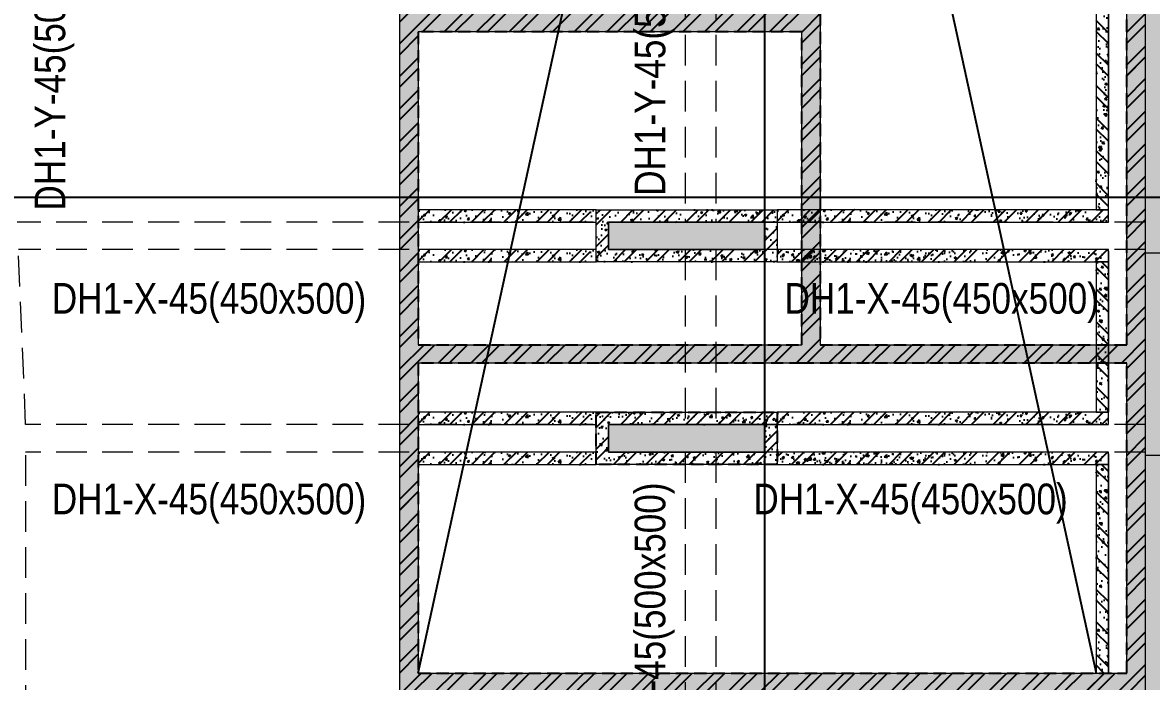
# Model space of a CAD drawing. Header units: millimetres. Extents: x 3718783 to 4027851, y 882487 to 1100782.
# Drawn here: x 3881629 to 3900030, y 994509 to 1005246 of the extents above; entities that cross this region are included whole.
import ezdxf
from ezdxf.enums import TextEntityAlignment as Align

# ---------------------------------------------------------------- set-up
doc = ezdxf.new("R2010")
doc.units = ezdxf.units.MM
doc.header["$LTSCALE"] = 200
doc.header["$MEASUREMENT"] = 0
for name, pattern in [('CHG_XX_Cot_Ham 1$0$MB Ham 2$0$Core 1A$0$Hidden10.5', [1.5, 1, -0.5]), ('CHG_XX_Damsan_Ham 1$0$HIDDEN', [0.375, 0.25, -0.125]), ('CHG_XX_Luoi truc$0$MB_Luoi truc$0$Center101', [13, 10, -1, 1, -1]), ('HIDDEN', [0.375, 0.25, -0.125])]:
    doc.linetypes.add(name, pattern=pattern)
doc.layers.get('Defpoints').update_dxf_attribs({"color": 14, "lineweight": 0})
for name, color, linetype, lineweight in [('CHG_XX_Cot_Ham 1$0$Ap0302_PC', 150, 'Continuous', 9), ('CHG_XX_Cot_Ham 1$0$Ap0302_PC @ 1', 150, 'Continuous', 9), ('CHG_XX_Cot_Ham 1$0$Ap0302_PC @ 150', 150, 'Continuous', 9), ('CHG_XX_Cot_Ham 1$0$Ap0311_H', 8, 'Continuous', 15), ('CHG_XX_Cot_Ham 1$0$NS-DuongBao', 3, 'Continuous', 18), ('CHG_XX_Cot_Ham 1$0$Start hatch', 8, 'Continuous', 25), ('CHG_XX_Damsan_Ham 1$0$DGIONG', 4, 'Continuous', 13), ('CHG_XX_Damsan_Ham 1$0$DMo', 254, 'CHG_XX_Damsan_Ham 1$0$HIDDEN', 9), ('CHG_XX_Damsan_Ham 1$0$Start hatch', 8, 'Continuous', 25), ('CHG_XX_Damsan_Ham 1$0$Start net bao', 3, 'Continuous', 18), ('Dim 200', 1, 'Continuous', 5), ('DMo', 254, 'HIDDEN', 9), ('TEXT P Y', 2, 'Continuous', 15)]:
    doc.layers.add(name, color=color, linetype=linetype, lineweight=lineweight)
for name, color, linetype in [('CHG_XX_Cot_Ham 1$0$MB Ham 2$0$Opening Hidden', 154, 'CHG_XX_Cot_Ham 1$0$MB Ham 2$0$Core 1A$0$Hidden10.5'), ('CHG_XX_Cot_Ham 1$0$mb_cot tang 1-3$0$Concrete Line', 6, 'Continuous'), ('CHG_XX_Damsan_Ham 1$0$GHI CHU', 7, 'Continuous'), ('CHG_XX_Luoi truc$0$Grid', 34, 'Continuous'), ('CHG_XX_Luoi truc$0$Grid Line', 251, 'CHG_XX_Luoi truc$0$MB_Luoi truc$0$Center101'), ('mb_cot tang 1-3$0$Concrete Line', 6, 'Continuous'), ('TEXT P X', 1, 'Continuous')]:
    doc.layers.add(name, color=color, linetype=linetype)
doc.styles.add('CHG_XX_Luoi truc$0$MB_Luoi truc$0$Grid A-F$0$VNI-HelveCB', font='VHELVCB_0.TTF')
doc.styles.add('MB_Luoi truc$0$Arial_C', font='arial.ttf', dxfattribs={"width": 0.85})
doc.styles.add('TTP-HelCon', font='VHELVCN_0.TTF')
doc.dimstyles.new('200', dxfattribs={"dimscale": 200, "dimtxt": 2.4, "dimasz": 0.7, "dimexe": 0.0003, "dimexo": 0, "dimgap": 1, "dimtad": 1, "dimdec": 0, "dimzin": 12, "dimdsep": 46, "dimtxsty": 'MB_Luoi truc$0$Arial_C', "dimblk": 'MB_Luoi truc$0$_Dot', "dimcen": 0.5, "dimclrd": 256, "dimclre": 8, "dimclrt": 1, "dimadec": 0, "dimazin": 0, "dimtfac": 1, "dimtdec": 0, "dimtix": 1, "dimtmove": 2, "dimatfit": 3, "dimldrblk": 'MB_Luoi truc$0$HTT Arrow 30', "dimfxl": 1, "dimtolj": 1, "dimtzin": 0, "dimlwe": -1, "dimarcsym": 0})
pattern_1 = [(50, (-50, -50), (358.6301, -31.3761), [37.5, -412.5]), (355, (-50, -50), (-69.3757, 376.0961), [30, -330]), (100.45144, (-20.1, -52.6), (289.2544, 344.72), [31.8701, -350.5711]), (46.1842, (-50, 50), (533.6207, -82.7596), [56.25, -618.75]), (96.63564, (-5.53, 43.1), (467.331, 487.0593), [47.8052, -525.8569]), (351.18416, (-50, 50), (467.331, 487.0593), [45, -495]), (21, (0, 25), (298.4535, -201.30945), [37.5, -412.5]), (326, (0, 25), (121.6577, 362.575), [30, -330]), (71.45144, (24.87, 8.22), (420.1112, 161.2656), [31.8701, -350.5711]), (37.5, (-50, -50), (6.07993, 166.44693), [0, -326, 0, -335, 0, -331.25]), (7.5, (-50, -50), (131.53477, 197.20586), [0, -191, 0, -318.5, 0, -126.25]), (327.5, (-161.5, -50), (266.91122, -11.27744), [0, -125, 0, -390, 0, -517.5]), (317.5, (-211.5, -50), (291.5931, 50.0525), [0, -162.5, 0, -259, 0, -367.5])]

# ---------------------------------------------------------------- blocks, each defined once
blk = doc.blocks.new('*U401')
at = {"layer": 'CHG_XX_Luoi truc$0$Grid Line'}
blk.add_line((0, 0), (0, 608), dxfattribs=at)
at = {"layer": 'CHG_XX_Luoi truc$0$Grid', "lineweight": -2, "style": 'CHG_XX_Luoi truc$0$MB_Luoi truc$0$Grid A-F$0$VNI-HelveCB'}
for tag, p in [('GRIDSUB', (0, 617)), ('GRID', (0, -9))]:
    blk.add_attdef(tag, text='', height=5, dxfattribs=at).set_placement(p, align=Align.MIDDLE)
blk = doc.blocks.new('*U403')
at = {"layer": 'CHG_XX_Luoi truc$0$Grid Line'}
blk.add_line((0, 0), (0, 438), dxfattribs=at)
at = {"layer": 'CHG_XX_Luoi truc$0$Grid', "lineweight": -2, "style": 'CHG_XX_Luoi truc$0$MB_Luoi truc$0$Grid A-F$0$VNI-HelveCB'}
for tag, p in [('GRIDSUB', (0, 447)), ('GRID', (0, -9))]:
    blk.add_attdef(tag, text='', height=5, dxfattribs=at).set_placement(p, align=Align.MIDDLE)
blk = doc.blocks.new('CHG_XX_Luoi truc')
at = {"layer": 'CHG_XX_Luoi truc$0$Grid', "xscale": 300, "yscale": 300, "zscale": 300}
blk.add_blockref('*U401', (99550, -12747), dxfattribs=at)
at = {"layer": 'CHG_XX_Luoi truc$0$Grid', "xscale": 300.0000000000013, "yscale": 300.0000000000013, "zscale": 300.0000000000013, "rotation": 90}
blk.add_blockref('*U403', (110703, 84350), dxfattribs=at)
blk = doc.blocks.new('*U548')
at = {"layer": 'CHG_XX_Cot_Ham 1$0$Ap0302_PC @ 1'}
h = blk.add_hatch(color=256, dxfattribs=at)
h.dxf.hatch_style = 1
h.paths.add_polyline_path([(450, 0), (0, 0), (0, -2550), (450, -2550)])
at = {"layer": 'CHG_XX_Cot_Ham 1$0$Ap0302_PC @ 150'}
h = blk.add_hatch(color=256, dxfattribs=at)
h.dxf.hatch_style = 1
h.paths.add_polyline_path([(450, 0), (0, 0), (0, -2550), (450, -2550)])
blk = doc.blocks.new('CHG_XX_Cot_Ham 1$0$Block A_C450x2250')
at = {"layer": 'CHG_XX_Cot_Ham 1$0$Ap0302_PC'}
blk.add_lwpolyline([(450, -2550), (0, -2550), (0, 0), (450, 0)], close=True, dxfattribs=at)
blk.add_blockref('*U548', (0, 0), dxfattribs=at)
blk = doc.blocks.new('CHG_XX_Cot_Ham 1')
at = {"layer": 'CHG_XX_Cot_Ham 1$0$Ap0311_H'}
h = blk.add_hatch(color=256, dxfattribs=at)
h.dxf.hatch_style = 1
h.paths.add_polyline_path([(99639.2, 163400), (-10900, 163400), (-10900, 85450), (-300, 85450), (-300, 84050), (32350, 84050), (32350, -9000), (103575.5, -9000), (106050, -6022), (106050, 158254.3)])
h.paths.add_polyline_path([(99533.7, 163100), (105750, 158110.4), (105750, 90450), (105650, 90450), (105650, 90450), (105750, 90450), (105750, 13850), (105750, 13825.9), (105750, -5913.6), (103434.7, -8700), (93600, -8700), (32650, -8700), (32650, 84350), (0, 84350), (0, 85750), (-10600, 85750), (-10600, 163100), (93600, 163100)], flags=16)
at = {"layer": 'CHG_XX_Cot_Ham 1$0$Start hatch'}
h = blk.add_hatch(dxfattribs=at)
h.set_pattern_fill('AR-CONC', color=256, scale=50)
h.set_pattern_definition([(50, (-50, -50), (358.6301, -31.37607), [37.5, -412.5]), (355, (-50, -50), (-69.3757, 376.0961), [30, -330]), (100.45144, (-20.1, -52.6), (289.2544, 344.72), [31.8701, -350.57106]), (46.1842, (-50, 50), (533.6207, -82.7596), [56.25, -618.75]), (96.63564, (-5.53, 43.1), (467.331, 487.0593), [47.8052, -525.8569]), (351.18416, (-50, 50), (467.331, 487.0593), [45, -495]), (21, (3e-06, 25), (298.4535, -201.30945), [37.5, -412.5]), (326, (3e-06, 25), (121.6577, 362.575), [30, -330]), (71.45144, (24.87, 8.22), (420.1112, 161.2656), [31.8701, -350.57106]), (37.5, (-50, -50), (6.07993, 166.44693), [0, -326, 0, -335, 0, -331.25]), (7.5, (-50, -50), (131.53477, 197.20586), [0, -191, 0, -318.5, 0, -126.25]), (327.5, (-161.5, -50), (266.91122, -11.27744), [0, -125, 0, -390, 0, -517.5]), (317.5, (-211.5, -50), (291.5931, 50.0525), [0, -162.5, 0, -259, 0, -367.5])])
h.paths.add_polyline_path([(105750, 127475.9), (93600, 127475), (93600, 76300), (105750.8, 76300)])
h.paths.add_polyline_path([(93900, 107200), (93900, 112700), (105450.8, 112700), (105450.8, 107200)], flags=16)
h.paths.add_polyline_path([(101300.8, 106900), (101300.8, 99800), (93900, 99800), (93900, 106900)], flags=16)
h.paths.add_polyline_path([(93900, 113000), (93900, 118675), (105450.8, 118675), (105450.8, 113000)], flags=16)
h.paths.add_polyline_path([(101600.8, 106900), (105450.8, 106900), (105450.8, 92450), (93900, 92450), (93900, 99500), (101600.8, 99500)], flags=16)
h.paths.add_polyline_path([(93900, 118975), (93900, 122500), (95950, 122500), (95950, 118975)], flags=16)
h.paths.add_polyline_path([(96250, 118975), (96250, 127175), (105450.8, 127175), (105450.8, 118975)], flags=16)
h.paths.add_polyline_path([(100150.8, 92150), (100150.8, 87350), (93900, 87350), (93900, 92150)], flags=16)
h.paths.add_polyline_path([(93900, 122800), (93900, 127175), (95950, 127175), (95950, 122800)], flags=16)
h.paths.add_polyline_path([(100450.8, 92150), (105450.8, 92150), (105450.8, 81950), (100450.8, 81950)], flags=16)
h.paths.add_polyline_path([(100150.8, 87050), (100150.8, 81950), (93900, 81950), (93900, 87050)], flags=16)
h.paths.add_polyline_path([(105450.8, 81650), (105450.8, 76600), (93900, 76600), (93900, 81650)], flags=16)
h = blk.add_hatch(dxfattribs=at)
h.set_pattern_fill('ANSI32', color=256, scale=1000, style=0)
h.paths.add_polyline_path([(93600, 76300), (105750.8, 76300), (105750.8, 127475), (93600, 127475)])
h.paths.add_polyline_path([(93900, 107200), (93900, 112700), (105450.8, 112700), (105450.8, 107200)], flags=16)
h.paths.add_polyline_path([(101300.8, 106900), (101300.8, 99800), (93900, 99800), (93900, 106900)], flags=16)
h.paths.add_polyline_path([(93900, 113000), (93900, 118675), (105450.8, 118675), (105450.8, 113000)], flags=16)
h.paths.add_polyline_path([(101600.8, 106900), (105450.8, 106900), (105450.8, 92450), (93900, 92450), (93900, 99500), (101600.8, 99500)], flags=16)
h.paths.add_polyline_path([(93900, 118975), (93900, 122500), (95950, 122500), (95950, 118975)], flags=16)
h.paths.add_polyline_path([(96250, 118975), (96250, 127175), (105450.8, 127175), (105450.8, 118975)], flags=16)
h.paths.add_polyline_path([(100150.8, 92150), (100150.8, 87350), (93900, 87350), (93900, 92150)], flags=16)
h.paths.add_polyline_path([(93900, 122800), (93900, 127175), (95950, 127175), (95950, 122800)], flags=16)
h.paths.add_polyline_path([(100450.8, 92150), (105450.8, 92150), (105450.8, 81950), (100450.8, 81950)], flags=16)
h.paths.add_polyline_path([(100150.8, 87050), (100150.8, 81950), (93900, 81950), (93900, 87050)], flags=16)
h.paths.add_polyline_path([(105450.8, 81650), (105450.8, 76600), (93900, 76600), (93900, 81650)], flags=16)
h = blk.add_hatch(dxfattribs=at)
h.set_pattern_fill('AR-CONC', color=256, scale=50)
h.set_pattern_definition(pattern_1)
h.paths.add_polyline_path([(99550.8, 83500), (97000.8, 83500), (97000.8, 83950), (99550.8, 83950)], flags=16)
h.paths.add_polyline_path([(99750.8, 83300), (96800.8, 83300), (96800.8, 84150), (99750.8, 84150)])
h = blk.add_hatch(dxfattribs=at)
h.set_pattern_fill('ANSI32,_O', color=256, scale=1000)
h.set_pattern_definition([(45, (-2213768.6, 550166.82), (-265.16504, 265.16504), []), (45, (-2213591.8, 550166.82), (-265.16504, 265.16504), [])])
h.paths.add_polyline_path([(96800.8, 83300), (99750.8, 83300), (99750.8, 84150), (96800.8, 84150)])
h.paths.add_polyline_path([(97000.8, 83500), (99550.8, 83500), (99550.8, 83950), (97000.8, 83950)], flags=16)
h = blk.add_hatch(dxfattribs=at)
h.set_pattern_fill('AR-CONC', color=256, scale=50)
h.set_pattern_definition(pattern_1)
h.paths.add_polyline_path([(99550.8, 80200), (97000.8, 80200), (97000.8, 80650), (99550.8, 80650)], flags=16)
h.paths.add_polyline_path([(99750.8, 80000), (96800.8, 80000), (96800.8, 80850), (99750.8, 80850)])
h = blk.add_hatch(dxfattribs=at)
h.set_pattern_fill('ANSI32,_O', color=256, scale=1000)
h.set_pattern_definition([(45, (-2213768.6, 546866.82), (-265.16504, 265.16504), []), (45, (-2213591.8, 546866.82), (-265.16504, 265.16504), [])])
h.paths.add_polyline_path([(96800.8, 80000), (99750.8, 80000), (99750.8, 80850), (96800.8, 80850)])
h.paths.add_polyline_path([(97000.8, 80200), (99550.8, 80200), (99550.8, 80650), (97000.8, 80650)], flags=16)
at = {"layer": 'CHG_XX_Cot_Ham 1$0$Ap0302_PC'}
blk.add_lwpolyline([(105750, 90444), (105750, -5913.6), (103434.7, -8700), (32650, -8700), (32650, 84350), (0, 84350), (0, 85750), (-10600, 85750), (-10600, 163100), (99533.7, 163100), (105750, 158110.4), (105750, 127475.9)], dxfattribs=at)
at = {"layer": 'CHG_XX_Cot_Ham 1$0$MB Ham 2$0$Opening Hidden'}
for points in [[(105450.8, 92150), (100450.8, 92150), (100450.8, 81950), (105450.8, 81950)], [(100150.8, 87050), (93900, 87050), (93900, 81950), (100150.8, 81950)], [(105450.8, 81650), (100150.8, 81650), (93900, 81650), (93900, 76600), (105450.8, 76600)], [(96800.8, 80850), (99750.8, 80850), (99750.8, 80000), (96800.8, 80000)]]:
    blk.add_lwpolyline(points, close=True, dxfattribs=at)
at = {"layer": 'CHG_XX_Cot_Ham 1$0$NS-DuongBao'}
for points in [[(93600, 127475), (105750.8, 127475), (105750.8, 76300), (93600, 76300)], [(105450.8, 92150), (100450.8, 92150), (100450.8, 81950), (105450.8, 81950)], [(100150.8, 87050), (93900, 87050), (93900, 81950), (100150.8, 81950)], [(99750.8, 83300), (96800.8, 83300), (96800.8, 84150), (99750.8, 84150)], [(99550.8, 83500), (97000.8, 83500), (97000.8, 83950), (99550.8, 83950)], [(105450.8, 81650), (93900, 81650), (93900, 76600), (105450.8, 76600)], [(99750.8, 80000), (96800.8, 80000), (96800.8, 80850), (99750.8, 80850)], [(99550.8, 80200), (97000.8, 80200), (97000.8, 80650), (99550.8, 80650)]]:
    blk.add_lwpolyline(points, close=True, dxfattribs=at)
at = {"layer": 'CHG_XX_Cot_Ham 1$0$Ap0302_PC', "xscale": -1, "rotation": 90}
for p in [(97000, 83950), (97000, 80650)]:
    blk.add_blockref('CHG_XX_Cot_Ham 1$0$Block A_C450x2250', p, dxfattribs=at)
at = {"layer": 'CHG_XX_Cot_Ham 1$0$mb_cot tang 1-3$0$Concrete Line'}
blk.add_blockref('CHG_XX_Luoi truc', (0, 0), dxfattribs=at)
blk = doc.blocks.new('CHG_XX_Damsan_Ham 1', base_point=(3089256, -609981))
at = {"layer": 'CHG_XX_Damsan_Ham 1$0$Start hatch'}
h = blk.add_hatch(dxfattribs=at)
h.set_pattern_fill('AR-CONC', color=256, scale=50, angle=90)
h.set_pattern_definition([(140, (-0.84, -31549.9), (31.37607, 358.6301), [37.5, -412.5]), (85, (-0.84, -31549.9), (-376.0961, -69.3757), [30, -330]), (190.45144, (1.77, -31520), (-344.72, 289.2544), [31.8701, -350.57106]), (136.1842, (-100.84, -31549.9), (82.7596, 533.6207), [56.25, -618.75]), (186.63564, (-93.95, -31505.43), (-487.0593, 467.331), [47.8052, -525.8569]), (81.18416, (-100.84, -31549.9), (-487.0593, 467.331), [45, -495]), (111, (-75.84, -31499.9), (201.30945, 298.4535), [37.5, -412.5]), (56, (-75.84, -31499.9), (-362.575, 121.6577), [30, -330]), (161.45144, (-59.07, -31475.02), (-161.2656, 420.1112), [31.8701, -350.57106]), (127.5, (-0.84, -31549.9), (-166.44693, 6.07993), [0, -326, 0, -335, 0, -331.25]), (97.5, (-0.84, -31549.9), (-197.20586, 131.53477), [0, -191, 0, -318.5, 0, -126.25]), (57.5, (-0.84, -31661.4), (11.27744, 266.91122), [0, -125, 0, -390, 0, -517.5]), (47.5, (-0.84, -31711.4), (-50.0525, 291.5931), [0, -162.5, 0, -259, 0, -367.5])])
h.paths.add_polyline_path([(105151, 84150), (105150, 89800), (104950, 89800), (104950, 84150)])
h = blk.add_hatch(dxfattribs=at)
h.set_pattern_fill('ANSI32', color=256, scale=1000, angle=90, style=0)
h.set_pattern_definition([(135, (-0.84, -31549.9), (-265.165, -265.165), []), (135, (-0.84, -31373.1), (-265.165, -265.165), [])])
h.paths.add_polyline_path([(105149, 84150), (105150, 89800), (104950, 89800), (104950, 84150)])
h = blk.add_hatch(dxfattribs=at)
h.set_pattern_fill('ANSI32', color=256, scale=1000, style=0)
h.set_pattern_definition([(45, (-95.23, 71132.12), (-265.165, 265.165), []), (45, (81.55, 71132.12), (-265.165, 265.165), [])])
h.paths.add_polyline_path([(93900, 83950), (96706, 83953), (96706, 84153), (93900, 84150)])
h = blk.add_hatch(dxfattribs=at)
h.set_pattern_fill('AR-CONC', color=256, scale=50)
h.set_pattern_definition([(50, (2e-06, 71600), (358.6301, -31.3761), [37.5, -412.5]), (355, (2e-06, 71600), (-69.3757, 376.096), [30, -330]), (100.45144, (29.9, 71597.4), (289.2544, 344.72), [31.8701, -350.571]), (46.1842, (2e-06, 71700), (533.6207, -82.7596), [56.25, -618.75]), (96.63564, (44.47, 71693.1), (467.331, 487.0593), [47.8052, -525.857]), (351.18416, (2e-06, 71700), (467.331, 487.0593), [45, -495]), (21, (50, 71675), (298.4535, -201.30945), [37.5, -412.5]), (326, (50, 71675), (121.6577, 362.575), [30, -330]), (71.45144, (74.87, 71658.23), (420.1112, 161.2656), [31.8701, -350.571]), (37.5, (2e-06, 71600), (6.07993, 166.44693), [0, -326, 0, -335, 0, -331.25]), (7.5, (2e-06, 71600), (131.53477, 197.20586), [0, -191, 0, -318.5, 0, -126.25]), (327.5, (-111.5, 71600), (266.91122, -11.27744), [0, -125, 0, -390, 0, -517.5]), (317.5, (-161.5, 71600), (291.5931, 50.0525), [0, -162.5, 0, -259, 0, -367.5])])
h.paths.add_polyline_path([(93900, 83950), (96801, 83950), (96801, 84150), (93900, 84150)])
h = blk.add_hatch(dxfattribs=at)
h.set_pattern_fill('AR-CONC', color=256, scale=50)
h.set_pattern_definition([(50, (5851.08, 71600), (358.6301, -31.3761), [37.5, -412.5]), (355, (5851.08, 71600), (-69.3757, 376.096), [30, -330]), (100.45144, (5880.96, 71597.4), (289.2544, 344.72), [31.8701, -350.571]), (46.1842, (5851.1, 71700), (533.6207, -82.7596), [56.25, -618.75]), (96.63564, (5895.55, 71693.1), (467.331, 487.0593), [47.8052, -525.857]), (351.18416, (5851.1, 71700), (467.331, 487.0593), [45, -495]), (21, (5901.08, 71675), (298.4535, -201.30945), [37.5, -412.5]), (326, (5901.08, 71675), (121.6577, 362.575), [30, -330]), (71.45144, (5925.95, 71658.23), (420.1112, 161.2656), [31.8701, -350.571]), (37.5, (5851.08, 71600), (6.07993, 166.44693), [0, -326, 0, -335, 0, -331.25]), (7.5, (5851.08, 71600), (131.53477, 197.20586), [0, -191, 0, -318.5, 0, -126.25]), (327.5, (5739.58, 71600), (266.91122, -11.27744), [0, -125, 0, -390, 0, -517.5]), (317.5, (5689.58, 71600), (291.5931, 50.0525), [0, -162.5, 0, -259, 0, -367.5])])
h.paths.add_polyline_path([(99751, 83950), (105151, 83950), (105151, 84150), (99751, 84150)])
h = blk.add_hatch(dxfattribs=at)
h.set_pattern_fill('ANSI32', color=256, scale=1000, style=0)
h.set_pattern_definition([(45, (5755.85, 71132.12), (-265.165, 265.165), []), (45, (5932.63, 71132.12), (-265.165, 265.165), [])])
h.paths.add_polyline_path([(99751, 83950), (105151, 83950), (105151, 84150), (99751, 84150)])
h = blk.add_hatch(dxfattribs=at)
h.set_pattern_fill('ANSI32', color=256, scale=1000, style=0)
h.set_pattern_definition([(45, (-95.23, 70482.12), (-265.165, 265.165), []), (45, (81.55, 70482.12), (-265.165, 265.165), [])])
h.paths.add_polyline_path([(93900, 83300), (96706, 83303), (96706, 83503), (93900, 83500)])
h = blk.add_hatch(dxfattribs=at)
h.set_pattern_fill('AR-CONC', color=256, scale=50)
h.set_pattern_definition([(50, (2e-06, 70950), (358.6301, -31.3761), [37.5, -412.5]), (355, (2e-06, 70950), (-69.3757, 376.096), [30, -330]), (100.45144, (29.9, 70947.4), (289.2544, 344.72), [31.8701, -350.571]), (46.1842, (2e-06, 71050), (533.6207, -82.7596), [56.25, -618.75]), (96.63564, (44.47, 71043.1), (467.331, 487.0593), [47.8052, -525.857]), (351.18416, (2e-06, 71050), (467.331, 487.0593), [45, -495]), (21, (50, 71025), (298.4535, -201.30945), [37.5, -412.5]), (326, (50, 71025), (121.6577, 362.575), [30, -330]), (71.45144, (74.87, 71008.23), (420.1112, 161.2656), [31.8701, -350.571]), (37.5, (2e-06, 70950), (6.07993, 166.44693), [0, -326, 0, -335, 0, -331.25]), (7.5, (2e-06, 70950), (131.53477, 197.20586), [0, -191, 0, -318.5, 0, -126.25]), (327.5, (-111.5, 70950), (266.91122, -11.27744), [0, -125, 0, -390, 0, -517.5]), (317.5, (-161.5, 70950), (291.5931, 50.0525), [0, -162.5, 0, -259, 0, -367.5])])
h.paths.add_polyline_path([(93900, 83300), (96801, 83300), (96801, 83500), (93900, 83500)])
h = blk.add_hatch(dxfattribs=at)
h.set_pattern_fill('AR-CONC', color=256, scale=50)
h.set_pattern_definition([(50, (5851.08, 70950), (358.6301, -31.3761), [37.5, -412.5]), (355, (5851.08, 70950), (-69.3757, 376.096), [30, -330]), (100.45144, (5880.96, 70947.4), (289.2544, 344.72), [31.8701, -350.571]), (46.1842, (5851.1, 71050), (533.6207, -82.7596), [56.25, -618.75]), (96.63564, (5895.55, 71043.1), (467.331, 487.0593), [47.8052, -525.857]), (351.18416, (5851.1, 71050), (467.331, 487.0593), [45, -495]), (21, (5901.08, 71025), (298.4535, -201.30945), [37.5, -412.5]), (326, (5901.08, 71025), (121.6577, 362.575), [30, -330]), (71.45144, (5925.95, 71008.23), (420.1112, 161.2656), [31.8701, -350.571]), (37.5, (5851.08, 70950), (6.07993, 166.44693), [0, -326, 0, -335, 0, -331.25]), (7.5, (5851.08, 70950), (131.53477, 197.20586), [0, -191, 0, -318.5, 0, -126.25]), (327.5, (5739.58, 70950), (266.91122, -11.27744), [0, -125, 0, -390, 0, -517.5]), (317.5, (5689.58, 70950), (291.5931, 50.0525), [0, -162.5, 0, -259, 0, -367.5])])
h.paths.add_polyline_path([(99751, 83300), (102652, 83300), (102652, 83500), (99751, 83500)])
h = blk.add_hatch(dxfattribs=at)
h.set_pattern_fill('AR-CONC', color=256, scale=50)
h.set_pattern_definition([(50, (0, -38049.83), (358.6301, -31.37607), [37.5, -412.5]), (355, (0, -38049.83), (-69.3757, 376.0961), [30, -330]), (100.45144, (29.9, -38052.44), (289.2544, 344.72), [31.8701, -350.57106]), (46.1842, (0, -37949.83), (533.6207, -82.7596), [56.25, -618.75]), (96.63564, (44.47, -37956.7), (467.331, 487.0593), [47.8052, -525.8569]), (351.18416, (0, -37949.83), (467.331, 487.0593), [45, -495]), (21, (50, -37974.83), (298.4535, -201.30945), [37.5, -412.5]), (326, (50, -37974.83), (121.6577, 362.575), [30, -330]), (71.45144, (74.87, -37991.6), (420.1112, 161.2656), [31.8701, -350.57106]), (37.5, (0, -38049.83), (6.07993, 166.44693), [0, -326, 0, -335, 0, -331.25]), (7.5, (0, -38049.83), (131.53477, 197.20586), [0, -191, 0, -318.5, 0, -126.25]), (327.5, (-111.5, -38049.83), (266.91122, -11.27744), [0, -125, 0, -390, 0, -517.5]), (317.5, (-161.5, -38049.83), (291.5931, 50.0525), [0, -162.5, 0, -259, 0, -367.5])])
h.paths.add_polyline_path([(99751, 83300), (105151, 83300), (105151, 83500), (99751, 83500)])
h = blk.add_hatch(dxfattribs=at)
h.set_pattern_fill('ANSI32', color=256, scale=1000, style=0)
h.set_pattern_definition([(45, (0, -38049.83), (-265.165, 265.165), []), (45, (176.78, -38049.83), (-265.165, 265.165), [])])
h.paths.add_polyline_path([(99751, 83300), (105151, 83300), (105151, 83500), (99751, 83500)])
h = blk.add_hatch(dxfattribs=at)
h.set_pattern_fill('AR-CONC', color=256, scale=50, angle=90)
h.set_pattern_definition([(140, (-0.84, -38049.9), (31.37607, 358.6301), [37.5, -412.5]), (85, (-0.84, -38049.9), (-376.0961, -69.3757), [30, -330]), (190.45144, (1.77, -38020), (-344.72, 289.2544), [31.8701, -350.57106]), (136.1842, (-100.84, -38049.9), (82.7596, 533.6207), [56.25, -618.75]), (186.63564, (-93.95, -38005.43), (-487.0593, 467.331), [47.8052, -525.8569]), (81.18416, (-100.84, -38049.9), (-487.0593, 467.331), [45, -495]), (111, (-75.84, -37999.9), (201.30945, 298.4535), [37.5, -412.5]), (56, (-75.84, -37999.9), (-362.575, 121.6577), [30, -330]), (161.45144, (-59.07, -37975.02), (-161.2656, 420.1112), [31.8701, -350.57106]), (127.5, (-0.84, -38049.9), (-166.44693, 6.07993), [0, -326, 0, -335, 0, -331.25]), (97.5, (-0.84, -38049.9), (-197.20586, 131.53477), [0, -191, 0, -318.5, 0, -126.25]), (57.5, (-0.84, -38161.4), (11.27744, 266.91122), [0, -125, 0, -390, 0, -517.5]), (47.5, (-0.84, -38211.4), (-50.0525, 291.5931), [0, -162.5, 0, -259, 0, -367.5])])
h.paths.add_polyline_path([(105151, 80850), (105150, 83300), (104950, 83300), (104950, 80850)])
h = blk.add_hatch(dxfattribs=at)
h.set_pattern_fill('ANSI32', color=256, scale=1000, angle=90, style=0)
h.set_pattern_definition([(135, (-0.84, -38049.9), (-265.165, -265.165), []), (135, (-0.84, -37873.1), (-265.165, -265.165), [])])
h.paths.add_polyline_path([(105149, 80850), (105150, 83300), (104950, 83300), (104950, 80850)])
h = blk.add_hatch(dxfattribs=at)
h.set_pattern_fill('ANSI32', color=256, scale=1000, style=0)
h.set_pattern_definition([(45, (-95.23, 67832.12), (-265.165, 265.165), []), (45, (81.55, 67832.12), (-265.165, 265.165), [])])
h.paths.add_polyline_path([(93900, 80650), (96706, 80653), (96706, 80853), (93900, 80850)])
h = blk.add_hatch(dxfattribs=at)
h.set_pattern_fill('AR-CONC', color=256, scale=50)
h.set_pattern_definition([(50, (2e-06, 68300), (358.6301, -31.3761), [37.5, -412.5]), (355, (2e-06, 68300), (-69.3757, 376.096), [30, -330]), (100.45144, (29.9, 68297.4), (289.2544, 344.72), [31.8701, -350.571]), (46.1842, (2e-06, 68400), (533.6207, -82.7596), [56.25, -618.75]), (96.63564, (44.47, 68393.1), (467.331, 487.0593), [47.8052, -525.857]), (351.18416, (2e-06, 68400), (467.331, 487.0593), [45, -495]), (21, (50, 68375), (298.4535, -201.30945), [37.5, -412.5]), (326, (50, 68375), (121.6577, 362.575), [30, -330]), (71.45144, (74.87, 68358.23), (420.1112, 161.2656), [31.8701, -350.571]), (37.5, (2e-06, 68300), (6.07993, 166.44693), [0, -326, 0, -335, 0, -331.25]), (7.5, (2e-06, 68300), (131.53477, 197.20586), [0, -191, 0, -318.5, 0, -126.25]), (327.5, (-111.5, 68300), (266.91122, -11.27744), [0, -125, 0, -390, 0, -517.5]), (317.5, (-161.5, 68300), (291.5931, 50.0525), [0, -162.5, 0, -259, 0, -367.5])])
h.paths.add_polyline_path([(93900, 80650), (96801, 80650), (96801, 80850), (93900, 80850)])
h = blk.add_hatch(dxfattribs=at)
h.set_pattern_fill('AR-CONC', color=256, scale=50)
h.set_pattern_definition([(50, (5851.08, 68300), (358.6301, -31.3761), [37.5, -412.5]), (355, (5851.08, 68300), (-69.3757, 376.096), [30, -330]), (100.45144, (5880.96, 68297.4), (289.2544, 344.72), [31.8701, -350.571]), (46.1842, (5851.1, 68400), (533.6207, -82.7596), [56.25, -618.75]), (96.63564, (5895.55, 68393.1), (467.331, 487.0593), [47.8052, -525.857]), (351.18416, (5851.1, 68400), (467.331, 487.0593), [45, -495]), (21, (5901.08, 68375), (298.4535, -201.30945), [37.5, -412.5]), (326, (5901.08, 68375), (121.6577, 362.575), [30, -330]), (71.45144, (5925.95, 68358.23), (420.1112, 161.2656), [31.8701, -350.571]), (37.5, (5851.08, 68300), (6.07993, 166.44693), [0, -326, 0, -335, 0, -331.25]), (7.5, (5851.08, 68300), (131.53477, 197.20586), [0, -191, 0, -318.5, 0, -126.25]), (327.5, (5739.58, 68300), (266.91122, -11.27744), [0, -125, 0, -390, 0, -517.5]), (317.5, (5689.58, 68300), (291.5931, 50.0525), [0, -162.5, 0, -259, 0, -367.5])])
h.paths.add_polyline_path([(99751, 80650), (105151, 80650), (105151, 80850), (99751, 80850)])
h = blk.add_hatch(dxfattribs=at)
h.set_pattern_fill('ANSI32', color=256, scale=1000, style=0)
h.set_pattern_definition([(45, (5755.85, 67832.12), (-265.165, 265.165), []), (45, (5932.63, 67832.12), (-265.165, 265.165), [])])
h.paths.add_polyline_path([(99751, 80650), (105151, 80650), (105151, 80850), (99751, 80850)])
h = blk.add_hatch(dxfattribs=at)
h.set_pattern_fill('ANSI32', color=256, scale=1000, style=0)
h.set_pattern_definition([(45, (-95.23, 67182.12), (-265.165, 265.165), []), (45, (81.55, 67182.12), (-265.165, 265.165), [])])
h.paths.add_polyline_path([(93900, 80000), (96706, 80003), (96706, 80203), (93900, 80200)])
h = blk.add_hatch(dxfattribs=at)
h.set_pattern_fill('AR-CONC', color=256, scale=50)
h.set_pattern_definition([(50, (2e-06, 67650), (358.6301, -31.3761), [37.5, -412.5]), (355, (2e-06, 67650), (-69.3757, 376.096), [30, -330]), (100.45144, (29.9, 67647.4), (289.2544, 344.72), [31.8701, -350.571]), (46.1842, (2e-06, 67750), (533.6207, -82.7596), [56.25, -618.75]), (96.63564, (44.47, 67743.1), (467.331, 487.0593), [47.8052, -525.857]), (351.18416, (2e-06, 67750), (467.331, 487.0593), [45, -495]), (21, (50, 67725), (298.4535, -201.30945), [37.5, -412.5]), (326, (50, 67725), (121.6577, 362.575), [30, -330]), (71.45144, (74.87, 67708.23), (420.1112, 161.2656), [31.8701, -350.571]), (37.5, (2e-06, 67650), (6.07993, 166.44693), [0, -326, 0, -335, 0, -331.25]), (7.5, (2e-06, 67650), (131.53477, 197.20586), [0, -191, 0, -318.5, 0, -126.25]), (327.5, (-111.5, 67650), (266.91122, -11.27744), [0, -125, 0, -390, 0, -517.5]), (317.5, (-161.5, 67650), (291.5931, 50.0525), [0, -162.5, 0, -259, 0, -367.5])])
h.paths.add_polyline_path([(93900, 80000), (96801, 80000), (96801, 80200), (93900, 80200)])
h = blk.add_hatch(dxfattribs=at)
h.set_pattern_fill('AR-CONC', color=256, scale=50)
h.set_pattern_definition([(50, (5851.08, 67650), (358.6301, -31.3761), [37.5, -412.5]), (355, (5851.08, 67650), (-69.3757, 376.096), [30, -330]), (100.45144, (5880.96, 67647.4), (289.2544, 344.72), [31.8701, -350.571]), (46.1842, (5851.1, 67750), (533.6207, -82.7596), [56.25, -618.75]), (96.63564, (5895.55, 67743.1), (467.331, 487.0593), [47.8052, -525.857]), (351.18416, (5851.1, 67750), (467.331, 487.0593), [45, -495]), (21, (5901.08, 67725), (298.4535, -201.30945), [37.5, -412.5]), (326, (5901.08, 67725), (121.6577, 362.575), [30, -330]), (71.45144, (5925.95, 67708.23), (420.1112, 161.2656), [31.8701, -350.571]), (37.5, (5851.08, 67650), (6.07993, 166.44693), [0, -326, 0, -335, 0, -331.25]), (7.5, (5851.08, 67650), (131.53477, 197.20586), [0, -191, 0, -318.5, 0, -126.25]), (327.5, (5739.58, 67650), (266.91122, -11.27744), [0, -125, 0, -390, 0, -517.5]), (317.5, (5689.58, 67650), (291.5931, 50.0525), [0, -162.5, 0, -259, 0, -367.5])])
h.paths.add_polyline_path([(99751, 80000), (102652, 80000), (102652, 80200), (99751, 80200)])
h = blk.add_hatch(dxfattribs=at)
h.set_pattern_fill('AR-CONC', color=256, scale=50)
h.set_pattern_definition([(50, (6e-11, -41349.83), (358.6301, -31.37607), [37.5, -412.5]), (355, (6e-11, -41349.83), (-69.3757, 376.0961), [30, -330]), (100.45144, (29.9, -41352.44), (289.2544, 344.72), [31.8701, -350.57106]), (46.1842, (6e-11, -41249.83), (533.6207, -82.7596), [56.25, -618.75]), (96.63564, (44.47, -41256.7), (467.331, 487.0593), [47.8052, -525.8569]), (351.18416, (6e-11, -41249.83), (467.331, 487.0593), [45, -495]), (21, (50, -41274.83), (298.4535, -201.30945), [37.5, -412.5]), (326, (50, -41274.83), (121.6577, 362.575), [30, -330]), (71.45144, (74.87, -41291.6), (420.1112, 161.2656), [31.8701, -350.57106]), (37.5, (6e-11, -41349.83), (6.07993, 166.44693), [0, -326, 0, -335, 0, -331.25]), (7.5, (6e-11, -41349.83), (131.53477, 197.20586), [0, -191, 0, -318.5, 0, -126.25]), (327.5, (-111.5, -41349.83), (266.91122, -11.27744), [0, -125, 0, -390, 0, -517.5]), (317.5, (-161.5, -41349.83), (291.5931, 50.0525), [0, -162.5, 0, -259, 0, -367.5])])
h.paths.add_polyline_path([(99751, 80000), (105151, 80000), (105151, 80200), (99751, 80200)])
h = blk.add_hatch(dxfattribs=at)
h.set_pattern_fill('ANSI32', color=256, scale=1000, style=0)
h.set_pattern_definition([(45, (6e-11, -41349.83), (-265.165, 265.165), []), (45, (176.78, -41349.83), (-265.165, 265.165), [])])
h.paths.add_polyline_path([(99751, 80000), (105151, 80000), (105151, 80200), (99751, 80200)])
h = blk.add_hatch(dxfattribs=at)
h.set_pattern_fill('AR-CONC', color=256, scale=50, angle=90)
h.set_pattern_definition([(140, (-0.84, -41349.9), (31.37607, 358.6301), [37.5, -412.5]), (85, (-0.84, -41349.9), (-376.0961, -69.3757), [30, -330]), (190.45144, (1.77, -41320), (-344.72, 289.2544), [31.8701, -350.57106]), (136.1842, (-100.84, -41349.9), (82.7596, 533.6207), [56.25, -618.75]), (186.63564, (-93.95, -41305.4), (-487.0593, 467.331), [47.8052, -525.8569]), (81.18416, (-100.84, -41349.9), (-487.0593, 467.331), [45, -495]), (111, (-75.84, -41299.9), (201.30945, 298.4535), [37.5, -412.5]), (56, (-75.84, -41299.9), (-362.575, 121.6577), [30, -330]), (161.45144, (-59.07, -41275.02), (-161.2656, 420.1112), [31.8701, -350.57106]), (127.5, (-0.84, -41349.9), (-166.44693, 6.07993), [0, -326, 0, -335, 0, -331.25]), (97.5, (-0.84, -41349.9), (-197.20586, 131.53477), [0, -191, 0, -318.5, 0, -126.25]), (57.5, (-0.84, -41461.4), (11.27744, 266.91122), [0, -125, 0, -390, 0, -517.5]), (47.5, (-0.84, -41511.4), (-50.0525, 291.5931), [0, -162.5, 0, -259, 0, -367.5])])
h.paths.add_polyline_path([(105151, 76600), (105150, 80000), (104950, 80000), (104950, 76600)])
h = blk.add_hatch(dxfattribs=at)
h.set_pattern_fill('ANSI32', color=256, scale=1000, angle=90, style=0)
h.set_pattern_definition([(135, (-0.84, -41349.9), (-265.165, -265.165), []), (135, (-0.84, -41173.1), (-265.165, -265.165), [])])
h.paths.add_polyline_path([(105149, 76600), (105150, 80000), (104950, 80000), (104950, 76600)])
at = {"layer": 'CHG_XX_Damsan_Ham 1$0$DMo', "ltscale": 10}
for p, q in [((98250, 90000), (98250, 83950)), ((98750, 90000), (98750, 83950)), ((98250, 83950), (87363, 83950)), ((105750, 83950), (98750, 83950)), ((99550, 83950), (105149, 83950)), ((98250, 83500), (87384, 83500)), ((87500, 80650), (87384, 83450)), ((98250, 83500), (98250, 80650)), ((105750, 83500), (98750, 83500)), ((98750, 83500), (98750, 80650)), ((98250, 80650), (87500, 80650)), ((105750, 80650), (98750, 80650)), ((99550, 80650), (105149, 80650)), ((98250, 80200), (87500, 80200)), ((87500, 80150), (87500, 74300)), ((98250, 80200), (98250, 74300)), ((105750, 80200), (98750, 80200)), ((98750, 80200), (98750, 74300))]:
    blk.add_line(p, q, dxfattribs=at)
at = {"layer": 'CHG_XX_Damsan_Ham 1$0$DMo', "linetype": 'Continuous', "ltscale": 10}
for p, q in [((105149, 89975), (105149, 84400)), ((105150, 89975), (105150, 84700)), ((105149, 83475), (105149, 80850)), ((105150, 83475), (105150, 80850)), ((105149, 80175), (105149, 76600)), ((105150, 80175), (105150, 76600))]:
    blk.add_line(p, q, dxfattribs=at)
at = {"layer": 'CHG_XX_Damsan_Ham 1$0$GHI CHU'}
for p, q in [((93900, 76600), (104951, 127175)), ((93927, 127175), (104950, 76600))]:
    blk.add_line(p, q, dxfattribs=at)
at = {"layer": 'CHG_XX_Damsan_Ham 1$0$Start net bao', "color": 1}
for points in [[(105151, 84150), (105150, 89800), (104950, 89800), (104950, 84150)], [(93900, 83950), (96801, 83950), (96801, 84150), (93900, 84150)], [(99751, 83950), (105151, 83950), (105151, 84150), (99751, 84150)], [(93900, 83300), (96801, 83300), (96801, 83500), (93900, 83500)], [(99751, 83300), (105151, 83300), (105151, 83500), (99751, 83500)], [(105151, 80850), (105150, 83300), (104950, 83300), (104950, 80850)], [(93900, 80650), (96801, 80650), (96801, 80850), (93900, 80850)], [(99751, 80650), (105151, 80650), (105151, 80850), (99751, 80850)], [(93900, 80000), (96801, 80000), (96801, 80200), (93900, 80200)], [(99751, 80000), (105151, 80000), (105151, 80200), (99751, 80200)], [(105151, 76600), (105150, 80000), (104950, 80000), (104950, 76600)]]:
    blk.add_lwpolyline(points, close=True, dxfattribs=at)
at = {"layer": 'CHG_XX_Damsan_Ham 1$0$DGIONG'}
blk.add_blockref('CHG_XX_Cot_Ham 1', (0, 0), dxfattribs=at)
blk = doc.blocks.new('MB_Luoi truc$0$_Dot')
at = {"color": 0, "linetype": 'ByBlock', "lineweight": -2}
blk.add_line((-0.5, 0), (-1, 0), dxfattribs=at)
at = {"color": 0, "linetype": 'ByBlock', "const_width": 0.5}
blk.add_lwpolyline([(-0.25, 0, 1), (0.25, 0, 1)], format="xyb", close=True, dxfattribs=at)
blk = doc.blocks.new('*D255')
at = {"layer": 'Defpoints', "color": 0, "transparency": 16777216}
for p in [(3899929, 998196), (3902034, 998196), (3899929, 991896)]:
    blk.add_point(p, dxfattribs=at)
at = {"layer": 'Dim 200', "color": 8, "transparency": 16777216}
for p, q in [((3899929, 998196), (3902034, 998196)), ((3899929, 991896), (3902034, 991896))]:
    blk.add_line(p, q, dxfattribs=at)
at = {"layer": 'Dim 200', "lineweight": -2, "transparency": 16777216}
blk.add_line((3902034, 992036), (3902034, 998056), dxfattribs=at)
at = {"layer": 'Dim 200', "lineweight": -2, "transparency": 16777216, "xscale": 140, "yscale": 140, "zscale": 140}
for p, rotation in [((3902034, 998196), 90), ((3902034, 991896), 270)]:
    blk.add_blockref('MB_Luoi truc$0$_Dot', p, dxfattribs=dict(at, rotation=rotation))
at = {"layer": 'Dim 200', "color": 1, "transparency": 16777216, "insert": (3901589, 995046), "char_height": 480, "attachment_point": 5, "rotation": 90, "style": 'MB_Luoi truc$0$Arial_C'}
blk.add_mtext('\\A1;6300', dxfattribs=at)
blk = doc.blocks.new('MB_Luoi truc$0$HTT Arrow 30')
blk.add_hatch(color=256).paths.add_polyline_path([(-2.5, 0.375), (-2.5, -0.375), (0, 0)])
at = {"color": 0, "linetype": 'ByBlock', "lineweight": -2}
for p, q in [((0, 0), (-2.5, 0.375)), ((-2.5, -0.375), (-2.5, 0.375)), ((0, 0), (-2.5, -0.375))]:
    blk.add_line(p, q, dxfattribs=at)
blk = doc.blocks.new('*D256')
at = {"layer": 'Defpoints', "color": 0, "transparency": 16777216}
for p in [(3899929, 1001496), (3902034, 1001496), (3899929, 998196)]:
    blk.add_point(p, dxfattribs=at)
at = {"layer": 'Dim 200', "color": 8, "transparency": 16777216}
for p, q in [((3899929, 1001496), (3902034, 1001496)), ((3899929, 998196), (3902034, 998196))]:
    blk.add_line(p, q, dxfattribs=at)
at = {"layer": 'Dim 200', "lineweight": -2, "transparency": 16777216}
blk.add_line((3902034, 998336), (3902034, 1001356), dxfattribs=at)
at = {"layer": 'Dim 200', "lineweight": -2, "transparency": 16777216, "xscale": 140, "yscale": 140, "zscale": 140}
for p, rotation in [((3902034, 1001496), 90), ((3902034, 998196), 270)]:
    blk.add_blockref('MB_Luoi truc$0$_Dot', p, dxfattribs=dict(at, rotation=rotation))
at = {"layer": 'Dim 200', "color": 1, "transparency": 16777216, "insert": (3901589, 999846), "char_height": 480, "attachment_point": 5, "rotation": 90, "style": 'MB_Luoi truc$0$Arial_C'}
blk.add_mtext('\\A1;3300', dxfattribs=at)
blk = doc.blocks.new('*D257')
at = {"layer": 'Defpoints', "color": 0, "transparency": 16777216}
for p in [(3899929, 1002396), (3902034, 1002396), (3899929, 1001496)]:
    blk.add_point(p, dxfattribs=at)
at = {"layer": 'Dim 200', "lineweight": -2, "transparency": 16777216}
for p, q in [((3902034, 1002536), (3902034, 1002676)), ((3902034, 1001496), (3902034, 1002396)), ((3902034, 1001356), (3902034, 1001216))]:
    blk.add_line(p, q, dxfattribs=at)
at = {"layer": 'Dim 200', "color": 8, "transparency": 16777216}
for p, q in [((3899929, 1002396), (3902034, 1002396)), ((3899929, 1001496), (3902034, 1001496))]:
    blk.add_line(p, q, dxfattribs=at)
at = {"layer": 'Dim 200', "lineweight": -2, "transparency": 16777216, "xscale": 140, "yscale": 140, "zscale": 140}
for p, rotation in [((3902034, 1002396), 270), ((3902034, 1001496), 90)]:
    blk.add_blockref('MB_Luoi truc$0$_Dot', p, dxfattribs=dict(at, rotation=rotation))
at = {"layer": 'Dim 200', "color": 1, "transparency": 16777216, "insert": (3901589, 1001946), "char_height": 480, "attachment_point": 5, "rotation": 90, "style": 'MB_Luoi truc$0$Arial_C'}
blk.add_mtext('\\A1;900', dxfattribs=at)
blk = doc.blocks.new('*D258')
at = {"layer": 'Defpoints', "color": 0, "transparency": 16777216}
for p in [(3899929, 1007996), (3902034, 1007996), (3899929, 1002396)]:
    blk.add_point(p, dxfattribs=at)
at = {"layer": 'Dim 200', "color": 8, "transparency": 16777216}
for p, q in [((3899929, 1007996), (3902034, 1007996)), ((3899929, 1002396), (3902034, 1002396))]:
    blk.add_line(p, q, dxfattribs=at)
at = {"layer": 'Dim 200', "lineweight": -2, "transparency": 16777216}
blk.add_line((3902034, 1002536), (3902034, 1007856), dxfattribs=at)
at = {"layer": 'Dim 200', "lineweight": -2, "transparency": 16777216, "xscale": 140, "yscale": 140, "zscale": 140}
for p, rotation in [((3902034, 1007996), 90), ((3902034, 1002396), 270)]:
    blk.add_blockref('MB_Luoi truc$0$_Dot', p, dxfattribs=dict(at, rotation=rotation))
at = {"layer": 'Dim 200', "color": 1, "transparency": 16777216, "insert": (3901589, 1005196), "char_height": 480, "attachment_point": 5, "rotation": 90, "style": 'MB_Luoi truc$0$Arial_C'}
blk.add_mtext('\\A1;5600', dxfattribs=at)

msp = doc.modelspace()

# ---------------------------------------------------------------- block references
at = {"layer": 'DMo'}
msp.add_blockref('CHG_XX_Damsan_Ham 1', (6883434.59583, 308064.69934), dxfattribs=at)
at = {"layer": 'mb_cot tang 1-3$0$Concrete Line'}
msp.add_blockref('CHG_XX_Cot_Ham 1', (3794178.65102, 918045.71079), dxfattribs=at)
msp.add_blockref('CHG_XX_Cot_Ham 1', (3794178.65102, 918045.71079), dxfattribs=at)

# ---------------------------------------------------------------- texts
at = {"layer": 'TEXT P X', "style": 'TTP-HelCon'}
for p in [(3882106.02654, 1000501.76921), (3894049.95148, 1000501.76921), (3882106.02654, 997232.92221), (3893541.19667, 997232.92221)]:
    msp.add_text('DH1-X-45(450x500)', height=500, dxfattribs=at).set_placement(p)
at = {"layer": 'TEXT P Y', "style": 'TTP-HelCon'}
for p in [(3892106.32565, 1002423.34426), (3882323.57508, 1002182.546), (3892106.32565, 992626.84476)]:
    msp.add_text('DH1-Y-45(500x500)', height=500, rotation=90, dxfattribs=at).set_placement(p)

# ---------------------------------------------------------------- dimensions: what is measured, and where the dimension line sits
at = {"layer": 'Dim 200'}
for base, p1, p2, picture, middle in [((3902033.9165, 1007995.7108), (3899928.65102, 1002395.71079), (3899928.65102, 1007995.7108), '*D258', (3901588.84147, 1005195.7108)), ((3902033.9165, 1002395.71079), (3899928.64745, 1001495.7108), (3899928.64745, 1002395.71079), '*D257', (3901588.84147, 1001945.7108)), ((3902033.9165, 1001495.7108), (3899928.65102, 998195.7108), (3899928.65102, 1001495.7108), '*D256', (3901588.67776, 999845.7108)), ((3902033.9165, 998195.7108), (3899928.65102, 991895.71079), (3899928.65102, 998195.7108), '*D255', (3901588.67776, 995045.7108))]:
    dim = msp.add_linear_dim(base=base, p1=p1, p2=p2, angle=90, dimstyle='200', override={"dimarcsym": 1}, dxfattribs=at)
    dim.commit()
    dim.dimension.update_dxf_attribs({"geometry": picture, "text_midpoint": middle})

doc.saveas('drawing.dxf')
